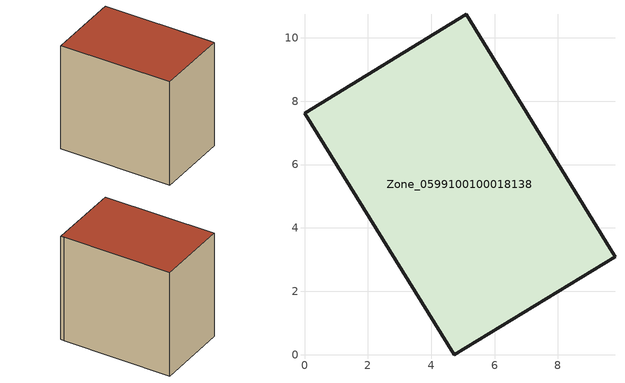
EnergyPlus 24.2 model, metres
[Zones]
Zone_0599100100018138
 floor ground (C_G): 9.65,3.34 9.8,3.08 4.72,0 0,7.61 5.11,10.74 z0
 wall outside (C_F): 0,7.61 4.72,0 9.8,3.08 9.65,3.34 5.11,10.74 0,7.61 z0:8.63
 roof outside (C_R): 5.11,10.74 0,7.61 4.72,0 9.8,3.08 9.65,3.34 z8.63
[BUILDING]
Pand.0599100100018138: North Axis=0; Terrain=City; Loads Convergence Tolerance Value=0.04; Temperature Convergence Tolerance Value=0.4; Solar Distribution=FullExterior; Maximum Number of Warmup Days=25; Minimum Number of Warmup Days=1
[Site:Location]
Rotterdam.The.Hague.AP_ZH_NLD Design_Conditions: Latitude=51.96; Longitude=4.45; Time Zone=1; Elevation=-4.5
[SITE:GROUNDTEMPERATURE:BUILDINGSURFACE]
18, 18, 18, 18, 18, 18, 18, 18, 18, 18, 18, 18
[MATERIAL] Thermal Absorptance=0.9; Solar Absorptance=0.7; Visible Absorptance=0.7
Name | Roughness | Thickness | Conductivity | Density | Specific Heat
G.TC.2015-2018 | MediumSmooth | 0.15 | 0.0428571 | 540 | 1210
F.TC.2015-2018 | Rough | 0.3 | 0.0666667 | 1920 | 840
R.TC.2015-2018 | MediumRough | 0.2 | 0.0333333 | 1500 | 1000
[CONSTRUCTION]
C_G: G.TC.2015-2018
C_F: F.TC.2015-2018
C_R: R.TC.2015-2018
[ZONE]
Zone_0599100100018138: Type=1; Multiplier=1; Ceiling Height=Autocalculate; Volume=Autocalculate; Floor Area=autocalculate; Part of Total Floor Area=Yes
[ZONEINFILTRATION:DESIGNFLOWRATE]
Infil_Zone_0599100100018138: Zone or ZoneList or Space or SpaceList=Zone_0599100100018138; Schedule=AlwaysOn; Design Flow Rate Calculation Method=Flow/Area; Flow Rate per Floor Area=0.0015; Constant Term Coefficient=1; Temperature Term Coefficient=0; Velocity Term Coefficient=0; Velocity Squared Term Coefficient=0
[HVACTEMPLATE:ZONE:IDEALLOADSAIRSYSTEM]
Zone_0599100100018138: Maximum Heating Supply Air Temperature=50; Minimum Cooling Supply Air Temperature=13; Maximum Heating Supply Air Humidity Ratio=0.0156; Minimum Cooling Supply Air Humidity Ratio=0.0077; Heating Limit=NoLimit; Cooling Limit=NoLimit; Dehumidification Control Type=ConstantSensibleHeatRatio; Cooling Sensible Heat Ratio=0.7; Dehumidification Setpoint=60; Humidification Control Type=None; Humidification Setpoint=30; Outdoor Air Method=None; Outdoor Air Flow Rate per Person=0.00944; Outdoor Air Flow Rate per Zone Floor Area=0; Outdoor Air Flow Rate per Zone=0; Demand Controlled Ventilation Type=None; Outdoor Air Economizer Type=NoEconomizer; Heat Recovery Type=None; Sensible Heat Recovery Effectiveness=0.7; Latent Heat Recovery Effectiveness=0.65
[ZONECONTROL:THERMOSTAT]
ThermostatControl_Zone_0599100100018138: Zone or ZoneList=Zone_0599100100018138; Control Type Schedule=DualSetpointControlType; Control 1=Thermostat_Zone_0599100100018138; Temperature Difference Between Cutout And Setpoint=0
[THERMOSTATSETPOINT:DUALSETPOINT]
Thermostat_Zone_0599100100018138: Heating Setpoint Temperature Schedule=HeatingSetpoint_Zone_0599100100018138; Cooling Setpoint Temperature Schedule=CoolingSetpoint_Zone_0599100100018138
[SCHEDULE:COMPACT]
HeatingSetpoint_Zone_0599100100018138: Through: 12/31, For: AllDays, Until: 24:00, 21
CoolingSetpoint_Zone_0599100100018138: Through: 12/31, For: AllDays, Until: 24:00, 24
DualSetpointControlType: Through: 12/31, For: AllDays, Until: 24:00, 4
AlwaysOn: Through: 12/31, For: AllDays, Until: 24:00, 1
